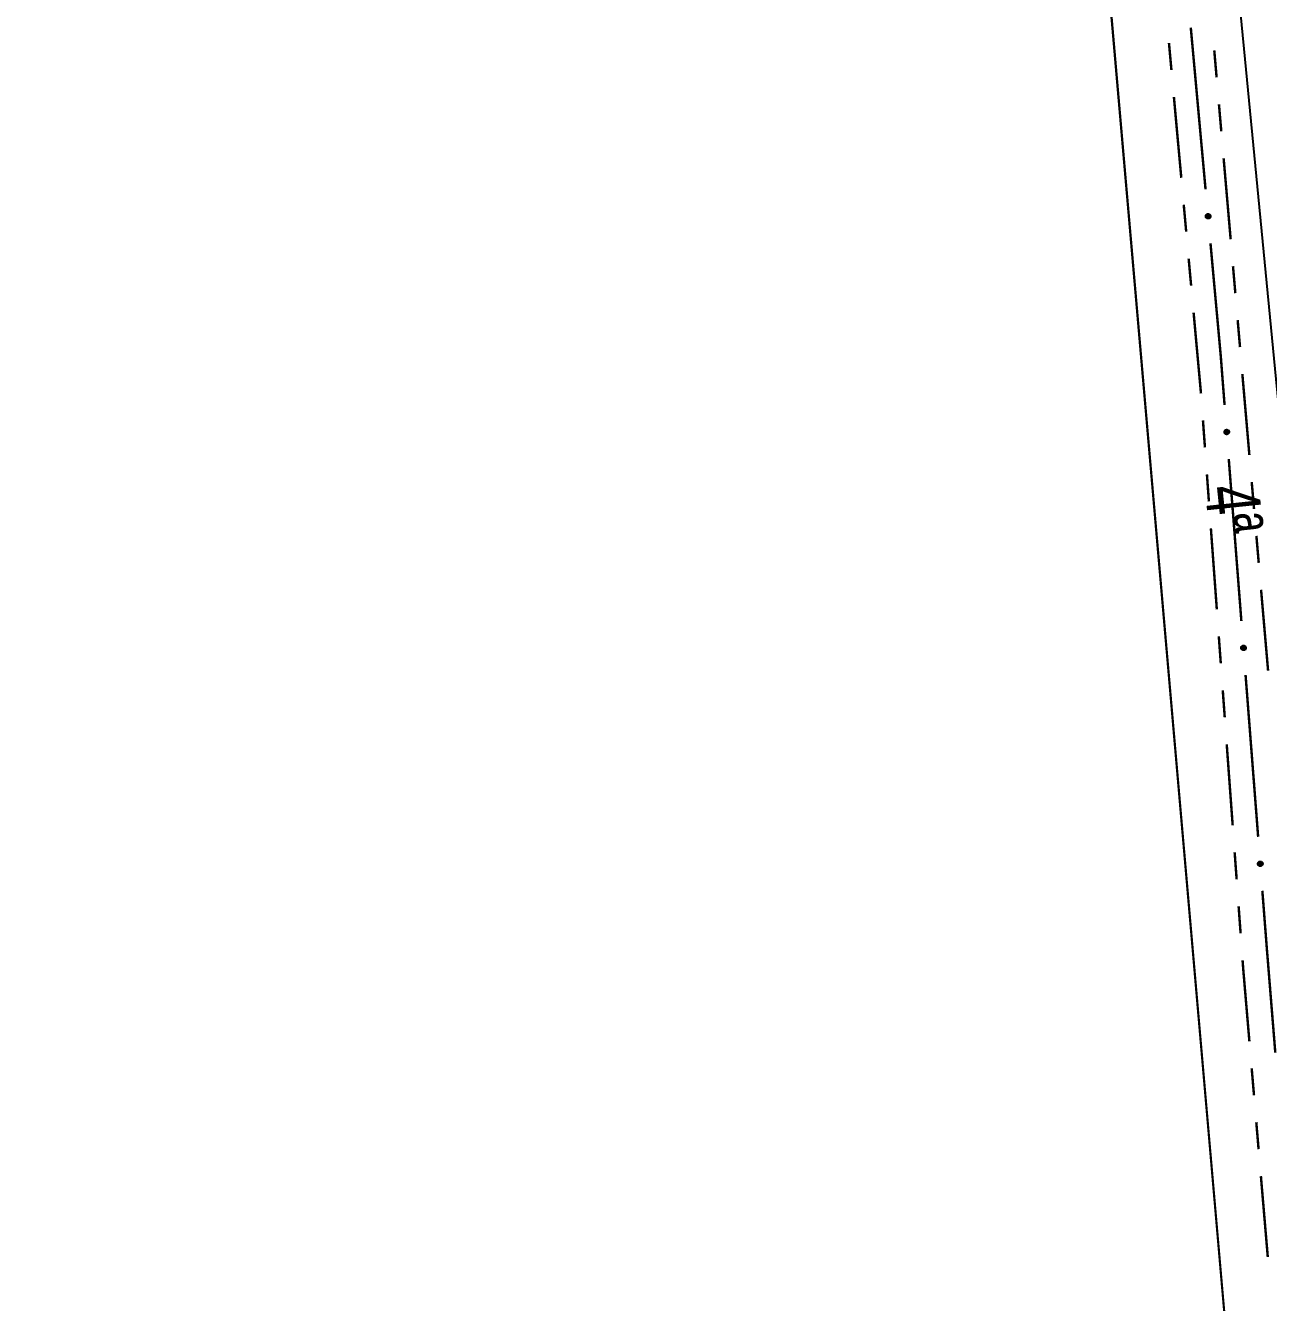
# Model space of a CAD drawing. Extents: x 203591 to 208218, y 4854879 to 4857795.
# Drawn here: x 205270.8 to 205362.7, y 4855224.3 to 4855318.7 of the extents above; entities that cross this region are included whole.
import ezdxf

# ---------------------------------------------------------------- set-up
doc = ezdxf.new("R2010")
doc.units = 0
doc.header["$LTSCALE"] = 1.5
doc.header["$MEASUREMENT"] = 0
doc.linetypes.add('PHANTOMX2', pattern=[5, 2.5, -0.5, 0.5, -0.5, 0.5, -0.5])
for name, color, linetype in [('CD-MALHA-LOTES', 40, 'CONTINUOUS'), ('RU-QUADRAS', 210, 'CONTINUOUS'), ('SV-EIXO-RUA-N-PAV', 6, 'CONTINUOUS'), ('SV-RUA-NAO-PAV-S-GUIA-C-GUIA', 7, 'PHANTOMX2'), ('SV-TXT-RUA-N-PAV-S-GUIA-C-GUIA', 7, 'CONTINUOUS')]:
    doc.layers.add(name, color=color, linetype=linetype)
doc.styles.add('ARIAL', font='ARIAL.TTF')

msp = doc.modelspace()

# ---------------------------------------------------------------- linework, layer by layer
at = {"layer": 'CD-MALHA-LOTES', "linetype": 'Continuous', "flags": 128}
for points in [[(205365.46, 4855153.94), (205349.53, 4855336.89)], [(205367.38, 4855249.6), (205359.24, 4855333.76)]]:
    msp.add_lwpolyline(points, dxfattribs=at)
at = {"layer": 'RU-QUADRAS', "color": 6, "linetype": 'Continuous'}
for points in [[(205359.24, 4855333.76), (205361.95, 4855348.05), (205367.1, 4855348.48), (205362.81, 4855430.06), (205539.16, 4855447.63), (205785.39, 4855282.61), (205787.25, 4855280.32), (205787.39, 4855277.75, -0.120682904), (205783.68, 4855275.6), (205367.38, 4855249.6)], [(204671.74, 4855233.19), (205349.53, 4855336.89), (205371.1, 4855089.17), (205374.06, 4855058.83), (205373.76, 4855056.38, -0.209897051), (205368.65, 4855051.04, -0.101494221), (205355.18, 4855045.65), (205311.87, 4855038.63), (205310.88, 4855041.34), (205273.01, 4855035.5), (205273.43, 4855033.22), (205000.47, 4854990.15), (205000.49, 4854989.01), (204989.08, 4854987.74), (204988.92, 4854989.2), (204842.03, 4854964.17), (204815.26, 4855011.65), (204825.16, 4855013.03)]]:
    msp.add_lwpolyline(points, format="xyb", close=True, dxfattribs=at)
at = {"layer": 'SV-EIXO-RUA-N-PAV', "const_width": 0.18, "flags": 128}
for points in [[(205356.918219, 4855318.533254), (205358.009378, 4855306.582966)], [(205358.373098, 4855302.599537), (205359.100537, 4855294.632679)], [(205359.100537, 4855294.632679), (205359.13, 4855294.31)], [(205359.13, 4855294.31), (205359.415132, 4855290.645096)], [(205359.725396, 4855286.657147), (205360.656191, 4855274.693301)], [(205360.966456, 4855270.705352), (205361.89725, 4855258.741506)], [(205362.207515, 4855254.753557), (205362.51778, 4855250.765608)], [(205362.51778, 4855250.765608), (205362.54, 4855250.48)], [(205362.54, 4855250.48), (205363.164829, 4855242.79182)]]:
    msp.add_lwpolyline(points, dxfattribs=at)
at = {"layer": 'SV-EIXO-RUA-N-PAV', "flags": 128}
for points in [[(205358.287797, 4855304.744347), (205358.325822, 4855304.713587), (205358.352212, 4855304.679375), (205358.36601, 4855304.644505), (205358.370168, 4855304.610512), (205358.370505, 4855304.575257), (205358.363003, 4855304.539637), (205358.34592, 4855304.501948), (205358.315331, 4855304.463587), (205358.278507, 4855304.438856), (205358.245045, 4855304.4235), (205358.209849, 4855304.417123), (205358.175595, 4855304.41737), (205358.138853, 4855304.426386), (205358.100827, 4855304.444072), (205358.062998, 4855304.475763), (205358.037356, 4855304.509481), (205358.024896, 4855304.543559), (205358.018709, 4855304.578983), (205358.018796, 4855304.614981), (205358.026362, 4855304.649903), (205358.044238, 4855304.688157), (205358.076012, 4855304.725079), (205358.10935, 4855304.751038), (205358.143244, 4855304.763974), (205358.178256, 4855304.769279), (205358.213613, 4855304.770048), (205358.249733, 4855304.763997), (205358.287797, 4855304.744347)], [(205359.668868, 4855288.802908), (205359.706477, 4855288.771641), (205359.732406, 4855288.737078), (205359.745735, 4855288.702026), (205359.749437, 4855288.667981), (205359.749301, 4855288.632724), (205359.741322, 4855288.597208), (205359.723734, 4855288.559751), (205359.692634, 4855288.521804), (205359.655482, 4855288.49757), (205359.621817, 4855288.482663), (205359.586538, 4855288.476759), (205359.55229, 4855288.477465), (205359.515673, 4855288.486973), (205359.477887, 4855288.505167), (205359.440487, 4855288.537363), (205359.4153, 4855288.571422), (205359.403298, 4855288.605664), (205359.397586, 4855288.641168), (205359.398156, 4855288.677161), (205359.40619, 4855288.711979), (205359.424577, 4855288.74999), (205359.456843, 4855288.786482), (205359.490526, 4855288.811992), (205359.524591, 4855288.824472), (205359.559672, 4855288.829307), (205359.595035, 4855288.829601), (205359.631071, 4855288.823067), (205359.668868, 4855288.802908)], [(205360.909927, 4855272.851113), (205360.947536, 4855272.819846), (205360.973465, 4855272.785283), (205360.986794, 4855272.750231), (205360.990496, 4855272.716185), (205360.99036, 4855272.680929), (205360.982381, 4855272.645413), (205360.964793, 4855272.607956), (205360.933693, 4855272.570009), (205360.896541, 4855272.545774), (205360.862876, 4855272.530868), (205360.827597, 4855272.524964), (205360.793349, 4855272.52567), (205360.756732, 4855272.535178), (205360.718947, 4855272.553372), (205360.681547, 4855272.585568), (205360.656359, 4855272.619627), (205360.644357, 4855272.653869), (205360.638646, 4855272.689373), (205360.639215, 4855272.725366), (205360.647249, 4855272.760184), (205360.665636, 4855272.798194), (205360.697903, 4855272.834687), (205360.731585, 4855272.860197), (205360.76565, 4855272.872677), (205360.800731, 4855272.877512), (205360.836094, 4855272.877806), (205360.87213, 4855272.871272), (205360.909927, 4855272.851113)], [(205362.150986, 4855256.899317), (205362.188595, 4855256.86805), (205362.214524, 4855256.833487), (205362.227853, 4855256.798436), (205362.231555, 4855256.76439), (205362.231419, 4855256.729133), (205362.22344, 4855256.693618), (205362.205853, 4855256.656161), (205362.174752, 4855256.618214), (205362.1376, 4855256.593979), (205362.103935, 4855256.579073), (205362.068657, 4855256.573169), (205362.034409, 4855256.573874), (205361.997791, 4855256.583383), (205361.960006, 4855256.601577), (205361.922606, 4855256.633773), (205361.897418, 4855256.667832), (205361.885416, 4855256.702074), (205361.879705, 4855256.737578), (205361.880275, 4855256.77357), (205361.888308, 4855256.808388), (205361.906695, 4855256.846399), (205361.938962, 4855256.882892), (205361.972645, 4855256.908401), (205362.006709, 4855256.920881), (205362.04179, 4855256.925717), (205362.077154, 4855256.926011), (205362.113189, 4855256.919476), (205362.150986, 4855256.899317)]]:
    msp.add_lwpolyline(points, close=True, dxfattribs=at)
for points in [[(205358.018796, 4855304.614981), (205358.037356, 4855304.509481)], [(205358.023607, 4855304.628178), (205358.049107, 4855304.498967)], [(205358.026362, 4855304.649903), (205358.062998, 4855304.475763)], [(205358.03817, 4855304.663762), (205358.080745, 4855304.467601)], [(205358.044238, 4855304.688157), (205358.100827, 4855304.444072)], [(205358.061997, 4855304.702933), (205358.119053, 4855304.438214)], [(205358.076012, 4855304.725079), (205358.138853, 4855304.426386)], [(205358.091881, 4855304.735806), (205358.155749, 4855304.426492)], [(205358.10935, 4855304.751038), (205358.175595, 4855304.41737)], [(205358.125846, 4855304.75398), (205358.191948, 4855304.420206)], [(205358.143244, 4855304.763974), (205358.209849, 4855304.417123)], [(205358.160557, 4855304.764), (205358.224685, 4855304.421825)], [(205358.178256, 4855304.769279), (205358.245045, 4855304.4235)], [(205358.19737, 4855304.765991), (205358.263099, 4855304.436294)], [(205358.213613, 4855304.770048), (205358.278507, 4855304.438856)], [(205358.231962, 4855304.762299), (205358.296941, 4855304.455827)], [(205358.249733, 4855304.763997), (205358.315331, 4855304.463587)], [(205358.267051, 4855304.753171), (205358.328431, 4855304.486106)], [(205358.287797, 4855304.744347), (205358.34592, 4855304.501948)], [(205358.307829, 4855304.72675), (205358.353369, 4855304.528119)], [(205358.325822, 4855304.713587), (205358.363003, 4855304.539637)], [(205358.34095, 4855304.694149), (205358.364967, 4855304.566173)], [(205358.352212, 4855304.679375), (205358.370505, 4855304.575257)], [(205359.398156, 4855288.677161), (205359.4153, 4855288.571422)], [(205359.403143, 4855288.690292), (205359.426908, 4855288.560751)], [(205359.40619, 4855288.711979), (205359.440487, 4855288.537363)], [(205359.418183, 4855288.725679), (205359.458123, 4855288.528964)], [(205359.424577, 4855288.74999), (205359.477887, 4855288.505167)], [(205359.442533, 4855288.764527), (205359.496034, 4855288.499066)], [(205359.456843, 4855288.786482), (205359.515673, 4855288.486973)], [(205359.472855, 4855288.796996), (205359.532569, 4855288.486853)], [(205359.490526, 4855288.811992), (205359.55229, 4855288.477465)], [(205359.507061, 4855288.814712), (205359.56868, 4855288.480082)], [(205359.524591, 4855288.824472), (205359.586538, 4855288.476759)], [(205359.541902, 4855288.824266), (205359.601436, 4855288.481262)], [(205359.559672, 4855288.829307), (205359.621817, 4855288.482663)], [(205359.578739, 4855288.825763), (205359.640041, 4855288.495214)], [(205359.595035, 4855288.829601), (205359.655482, 4855288.49757)], [(205359.613279, 4855288.821607), (205359.674142, 4855288.514291)], [(205359.631071, 4855288.823067), (205359.692634, 4855288.521804)], [(205359.648242, 4855288.81201), (205359.706035, 4855288.544145)], [(205359.668868, 4855288.802908), (205359.723734, 4855288.559751)], [(205359.688662, 4855288.785044), (205359.731534, 4855288.58582)], [(205359.706477, 4855288.771641), (205359.741322, 4855288.597208)], [(205359.721343, 4855288.752002), (205359.743641, 4855288.623715)], [(205359.732406, 4855288.737078), (205359.749301, 4855288.632724)], [(205360.639215, 4855272.725366), (205360.656359, 4855272.619627)], [(205360.644202, 4855272.738497), (205360.667967, 4855272.608956)], [(205360.647249, 4855272.760184), (205360.681547, 4855272.585568)], [(205360.659242, 4855272.773883), (205360.699182, 4855272.577168)], [(205360.665636, 4855272.798194), (205360.718947, 4855272.553372)], [(205360.683592, 4855272.812731), (205360.737093, 4855272.54727)], [(205360.697903, 4855272.834687), (205360.756732, 4855272.535178)], [(205360.713914, 4855272.8452), (205360.773628, 4855272.535058)], [(205360.731585, 4855272.860197), (205360.793349, 4855272.52567)], [(205360.74812, 4855272.862917), (205360.809739, 4855272.528287)], [(205360.76565, 4855272.872677), (205360.827597, 4855272.524964)], [(205360.782962, 4855272.872471), (205360.842495, 4855272.529466)], [(205360.800731, 4855272.877512), (205360.862876, 4855272.530868)], [(205360.819799, 4855272.873968), (205360.8811, 4855272.543419)], [(205360.836094, 4855272.877806), (205360.896541, 4855272.545774)], [(205360.854338, 4855272.869812), (205360.915201, 4855272.562496)], [(205360.87213, 4855272.871272), (205360.933693, 4855272.570009)], [(205360.889301, 4855272.860214), (205360.947094, 4855272.59235)], [(205360.909927, 4855272.851113), (205360.964793, 4855272.607956)], [(205360.929721, 4855272.833249), (205360.972594, 4855272.634025)], [(205360.947536, 4855272.819846), (205360.982381, 4855272.645413)], [(205360.962402, 4855272.800207), (205360.9847, 4855272.67192)], [(205360.973465, 4855272.785283), (205360.99036, 4855272.680929)], [(205361.880275, 4855256.77357), (205361.897418, 4855256.667832)], [(205361.885262, 4855256.786702), (205361.909026, 4855256.657161)], [(205361.888308, 4855256.808388), (205361.922606, 4855256.633773)], [(205361.900301, 4855256.822088), (205361.940241, 4855256.625373)], [(205361.906695, 4855256.846399), (205361.960006, 4855256.601577)], [(205361.924651, 4855256.860936), (205361.978152, 4855256.595475)], [(205361.938962, 4855256.882892), (205361.997791, 4855256.583383)], [(205361.954973, 4855256.893405), (205362.014687, 4855256.583262)], [(205361.972645, 4855256.908401), (205362.034409, 4855256.573874)], [(205361.989179, 4855256.911122), (205362.050798, 4855256.576491)], [(205362.006709, 4855256.920881), (205362.068657, 4855256.573169)], [(205362.024021, 4855256.920676), (205362.083554, 4855256.577671)], [(205362.04179, 4855256.925717), (205362.103935, 4855256.579073)], [(205362.060858, 4855256.922173), (205362.122159, 4855256.591624)], [(205362.077154, 4855256.926011), (205362.1376, 4855256.593979)], [(205362.095397, 4855256.918017), (205362.15626, 4855256.610701)], [(205362.113189, 4855256.919476), (205362.174752, 4855256.618214)], [(205362.13036, 4855256.908419), (205362.188153, 4855256.640555)], [(205362.150986, 4855256.899317), (205362.205853, 4855256.656161)], [(205362.17078, 4855256.881454), (205362.213653, 4855256.68223)], [(205362.188595, 4855256.86805), (205362.22344, 4855256.693618)], [(205362.203461, 4855256.848411), (205362.22576, 4855256.720125)], [(205362.214524, 4855256.833487), (205362.231419, 4855256.729133)]]:
    msp.add_lwpolyline(points, dxfattribs=at)
at = {"layer": 'SV-RUA-NAO-PAV-S-GUIA-C-GUIA', "const_width": 0.18, "flags": 128}
for points in [[(205355.30573, 4855317.39255), (205355.487734, 4855315.400849)], [(205358.826924, 4855314.850994), (205358.653972, 4855316.843502)], [(205355.669739, 4855313.409148), (205356.215752, 4855307.434043)], [(205359.172828, 4855310.865978), (205358.999876, 4855312.858486)], [(205359.864636, 4855302.895947), (205359.34578, 4855308.87347)], [(205356.397757, 4855305.442342), (205356.579761, 4855303.450641)], [(205356.761766, 4855301.458939), (205356.94377, 4855299.467238)], [(205360.21054, 4855298.910931), (205360.037588, 4855300.903439)], [(205357.125775, 4855297.475537), (205357.580786, 4855292.496283)], [(205360.556443, 4855294.925915), (205360.383492, 4855296.918423)], [(205361.248251, 4855286.955884), (205360.729395, 4855292.933407)], [(205357.580786, 4855292.496283), (205357.67, 4855291.52)], [(205357.67, 4855291.52), (205357.671439, 4855291.500404)], [(205357.817868, 4855289.505771), (205357.964298, 4855287.511139)], [(205358.110727, 4855285.516506), (205358.257157, 4855283.521874)], [(205361.594155, 4855282.970868), (205361.421203, 4855284.963376)], [(205358.403586, 4855281.527242), (205358.842874, 4855275.543344)], [(205361.940059, 4855278.985852), (205361.767107, 4855280.97836)], [(205362.631866, 4855271.015821), (205362.113011, 4855276.993344)], [(205358.989304, 4855273.548712), (205359.135733, 4855271.55408)], [(205359.282163, 4855269.559447), (205359.428592, 4855267.564815)], [(205359.575022, 4855265.570182), (205360.01431, 4855259.586285)], [(205360.16074, 4855257.591653), (205360.307169, 4855255.597021)], [(205360.453599, 4855253.602388), (205360.600028, 4855251.607756)], [(205360.746458, 4855249.613123), (205360.79, 4855249.02)], [(205360.79, 4855249.02), (205361.249489, 4855243.634285)], [(205361.419504, 4855241.641524), (205361.589519, 4855239.648764)], [(205361.759534, 4855237.656003), (205361.929549, 4855235.663242)], [(205362.099564, 4855233.670482), (205362.609609, 4855227.6922)]]:
    msp.add_lwpolyline(points, dxfattribs=at)

# ---------------------------------------------------------------- texts
at = {"layer": 'SV-TXT-RUA-N-PAV-S-GUIA-C-GUIA', "style": 'ARIAL', "width": 0.7}
msp.add_text('4ª', height=4, rotation=276, dxfattribs=at).set_placement((205357.942813, 4855284.544873))

doc.saveas('drawing.dxf')
